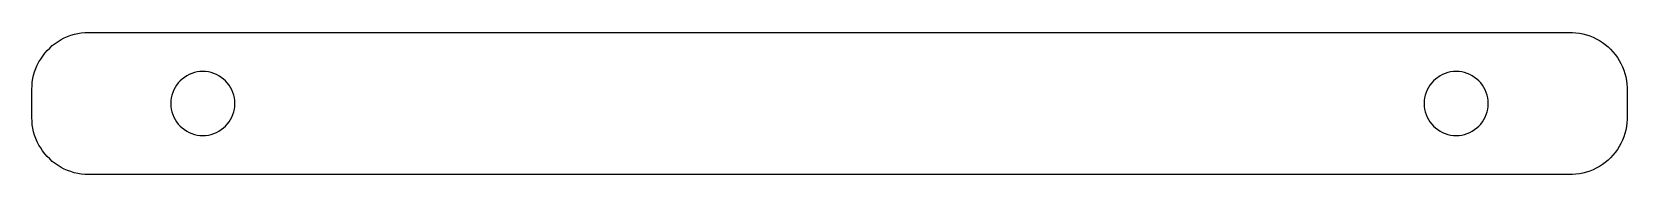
# Model space of a CAD drawing. Header units: millimetres. Extents: x -56 to 56, y -5 to 5.
import ezdxf

# ---------------------------------------------------------------- set-up
doc = ezdxf.new("R2010")
doc.units = ezdxf.units.MM
doc.layers.add('CUT_OUTLINE', color=7, linetype='Continuous')

msp = doc.modelspace()

# ---------------------------------------------------------------- linework, layer by layer
at = {"layer": 'CUT_OUTLINE'}
for points in [[(-56, 1), (-55.99, 1.25), (-55.97, 1.5), (-55.93, 1.75), (-55.88, 1.99), (-55.81, 2.23), (-55.72, 2.46), (-55.62, 2.69), (-55.51, 2.92), (-55.38, 3.13), (-55.24, 3.34), (-55.09, 3.54), (-54.93, 3.73), (-54.75, 3.9), (-54.57, 4.07), (-54.37, 4.22), (-54.16, 4.36), (-53.95, 4.49), (-53.73, 4.61), (-53.5, 4.71), (-53.26, 4.8), (-53.02, 4.87), (-52.78, 4.92), (-52.53, 4.96), (-52.29, 4.99), (-52.04, 5), (-51.79, 5), (-51.54, 5), (-51.29, 5), (-51.04, 5), (-50.79, 5), (-50.54, 5), (-50.29, 5), (-50.04, 5), (-49.79, 5), (-49.54, 5), (-49.29, 5), (-49.04, 5), (-48.79, 5), (-48.54, 5), (-48.29, 5), (-48.04, 5), (-47.79, 5), (-47.54, 5), (-47.29, 5), (-47.04, 5), (-46.79, 5), (-46.54, 5), (-46.29, 5), (-46.04, 5), (-45.79, 5), (-45.54, 5), (-45.29, 5), (-45.04, 5), (-44.79, 5), (-44.54, 5), (-44.29, 5), (-44.04, 5), (-43.79, 5), (-43.54, 5), (-43.29, 5), (-43.04, 5), (-42.79, 5), (-42.54, 5), (-42.29, 5), (-42.04, 5), (-41.79, 5), (-41.54, 5), (-41.29, 5), (-41.04, 5), (-40.79, 5), (-40.54, 5), (-40.29, 5), (-40.04, 5), (-39.79, 5), (-39.54, 5), (-39.29, 5), (-39.04, 5), (-38.79, 5), (-38.54, 5), (-38.29, 5), (-38.04, 5), (-37.79, 5), (-37.54, 5), (-37.29, 5), (-37.04, 5), (-36.79, 5), (-36.54, 5), (-36.29, 5), (-36.04, 5), (-35.79, 5), (-35.54, 5), (-35.29, 5), (-35.04, 5), (-34.79, 5), (-34.54, 5), (-34.3, 5), (-34.05, 5), (-33.8, 5), (-33.55, 5), (-33.3, 5), (-33.05, 5), (-32.8, 5), (-32.55, 5), (-32.3, 5), (-32.05, 5), (-31.8, 5), (-31.55, 5), (-31.3, 5), (-31.05, 5), (-30.8, 5), (-30.55, 5), (-30.3, 5), (-30.05, 5), (-29.8, 5), (-29.55, 5), (-29.3, 5), (-29.05, 5), (-28.8, 5), (-28.55, 5), (-28.3, 5), (-28.05, 5), (-27.8, 5), (-27.55, 5), (-27.3, 5), (-27.05, 5), (-26.8, 5), (-26.55, 5), (-26.3, 5), (-26.05, 5), (-25.8, 5), (-25.55, 5), (-25.3, 5), (-25.05, 5), (-24.8, 5), (-24.55, 5), (-24.3, 5), (-24.05, 5), (-23.8, 5), (-23.55, 5), (-23.3, 5), (-23.05, 5), (-22.8, 5), (-22.55, 5), (-22.3, 5), (-22.05, 5), (-21.8, 5), (-21.55, 5), (-21.3, 5), (-21.05, 5), (-20.8, 5), (-20.55, 5), (-20.3, 5), (-20.05, 5), (-19.8, 5), (-19.55, 5), (-19.3, 5), (-19.05, 5), (-18.8, 5), (-18.55, 5), (-18.3, 5), (-18.05, 5), (-17.8, 5), (-17.55, 5), (-17.3, 5), (-17.05, 5), (-16.8, 5), (-16.55, 5), (-16.3, 5), (-16.05, 5), (-15.8, 5), (-15.55, 5), (-15.3, 5), (-15.05, 5), (-14.8, 5), (-14.55, 5), (-14.3, 5), (-14.06, 5), (-13.81, 5), (-13.56, 5), (-13.31, 5), (-13.06, 5), (-12.81, 5), (-12.56, 5), (-12.31, 5), (-12.06, 5), (-11.81, 5), (-11.56, 5), (-11.31, 5), (-11.06, 5), (-10.81, 5), (-10.56, 5), (-10.31, 5), (-10.06, 5), (-9.81, 5), (-9.56, 5), (-9.31, 5), (-9.06, 5), (-8.81, 5), (-8.56, 5), (-8.31, 5), (-8.06, 5), (-7.81, 5), (-7.56, 5), (-7.31, 5), (-7.06, 5), (-6.81, 5), (-6.56, 5), (-6.31, 5), (-6.06, 5), (-5.81, 5), (-5.56, 5), (-5.31, 5), (-5.06, 5), (-4.81, 5), (-4.56, 5), (-4.31, 5), (-4.06, 5), (-3.81, 5), (-3.56, 5), (-3.31, 5), (-3.06, 5), (-2.81, 5), (-2.56, 5), (-2.31, 5), (-2.06, 5), (-1.81, 5), (-1.56, 5), (-1.31, 5), (-1.06, 5), (-0.81, 5), (-0.56, 5), (-0.31, 5), (-0.06, 5), (0.19, 5), (0.44, 5), (0.69, 5), (0.94, 5), (1.19, 5), (1.44, 5), (1.69, 5), (1.94, 5), (2.19, 5), (2.44, 5), (2.69, 5), (2.94, 5), (3.19, 5), (3.44, 5), (3.69, 5), (3.94, 5), (4.19, 5), (4.44, 5), (4.69, 5), (4.94, 5), (5.19, 5), (5.44, 5), (5.69, 5), (5.94, 5), (6.18, 5), (6.43, 5), (6.68, 5), (6.93, 5), (7.18, 5), (7.43, 5), (7.68, 5), (7.93, 5), (8.18, 5), (8.43, 5), (8.68, 5), (8.93, 5), (9.18, 5), (9.43, 5), (9.68, 5), (9.93, 5), (10.18, 5), (10.43, 5), (10.68, 5), (10.93, 5), (11.18, 5), (11.43, 5), (11.68, 5), (11.93, 5), (12.18, 5), (12.43, 5), (12.68, 5), (12.93, 5), (13.18, 5), (13.43, 5), (13.68, 5), (13.93, 5), (14.18, 5), (14.43, 5), (14.68, 5), (14.93, 5), (15.18, 5), (15.43, 5), (15.68, 5), (15.93, 5), (16.18, 5), (16.43, 5), (16.68, 5), (16.93, 5), (17.18, 5), (17.43, 5), (17.68, 5), (17.93, 5), (18.18, 5), (18.43, 5), (18.68, 5), (18.93, 5), (19.18, 5), (19.43, 5), (19.68, 5), (19.93, 5), (20.18, 5), (20.43, 5), (20.68, 5), (20.93, 5), (21.18, 5), (21.43, 5), (21.68, 5), (21.93, 5), (22.18, 5), (22.43, 5), (22.68, 5), (22.93, 5), (23.18, 5), (23.43, 5), (23.68, 5), (23.93, 5), (24.18, 5), (24.43, 5), (24.68, 5), (24.93, 5), (25.18, 5), (25.43, 5), (25.68, 5), (25.93, 5), (26.18, 5), (26.42, 5), (26.67, 5), (26.92, 5), (27.17, 5), (27.42, 5), (27.67, 5), (27.92, 5), (28.17, 5), (28.42, 5), (28.67, 5), (28.92, 5), (29.17, 5), (29.42, 5), (29.67, 5), (29.92, 5), (30.17, 5), (30.42, 5), (30.67, 5), (30.92, 5), (31.17, 5), (31.42, 5), (31.67, 5), (31.92, 5), (32.17, 5), (32.42, 5), (32.67, 5), (32.92, 5), (33.17, 5), (33.42, 5), (33.67, 5), (33.92, 5), (34.17, 5), (34.42, 5), (34.67, 5), (34.92, 5), (35.17, 5), (35.42, 5), (35.67, 5), (35.92, 5), (36.17, 5), (36.42, 5), (36.67, 5), (36.92, 5), (37.17, 5), (37.42, 5), (37.67, 5), (37.92, 5), (38.17, 5), (38.42, 5), (38.67, 5), (38.92, 5), (39.17, 5), (39.42, 5), (39.67, 5), (39.92, 5), (40.17, 5), (40.42, 5), (40.67, 5), (40.92, 5), (41.17, 5), (41.42, 5), (41.67, 5), (41.92, 5), (42.17, 5), (42.42, 5), (42.67, 5), (42.92, 5), (43.17, 5), (43.42, 5), (43.67, 5), (43.92, 5), (44.17, 5), (44.42, 5), (44.67, 5), (44.92, 5), (45.17, 5), (45.42, 5), (45.67, 5), (45.92, 5), (46.17, 5), (46.42, 5), (46.66, 5), (46.91, 5), (47.16, 5), (47.41, 5), (47.66, 5), (47.91, 5), (48.16, 5), (48.41, 5), (48.66, 5), (48.91, 5), (49.16, 5), (49.41, 5), (49.66, 5), (49.91, 5), (50.16, 5), (50.41, 5), (50.66, 5), (50.91, 5), (51.16, 5), (51.41, 5), (51.66, 5), (51.91, 5), (52.16, 5), (52.41, 4.98), (52.66, 4.95), (52.9, 4.9), (53.15, 4.83), (53.38, 4.75), (53.61, 4.66), (53.84, 4.55), (54.06, 4.43), (54.27, 4.3), (54.47, 4.15), (54.66, 3.99), (54.84, 3.81), (55.01, 3.63), (55.17, 3.44), (55.32, 3.24), (55.45, 3.02), (55.57, 2.81), (55.68, 2.58), (55.77, 2.35), (55.84, 2.11), (55.9, 1.87), (55.95, 1.62), (55.98, 1.37), (56, 1.12), (56, 0.87), (56, 0.62), (56, 0.37), (56, 0.12), (56, -0.13), (56, -0.38), (56, -0.63), (56, -0.88), (56, -1.13), (55.98, -1.37), (55.95, -1.62), (55.9, -1.87), (55.84, -2.11), (55.77, -2.35), (55.67, -2.58), (55.57, -2.81), (55.45, -3.03), (55.32, -3.24), (55.17, -3.44), (55.01, -3.63), (54.84, -3.82), (54.66, -3.99), (54.47, -4.15), (54.27, -4.3), (54.06, -4.43), (53.84, -4.55), (53.61, -4.66), (53.38, -4.75), (53.14, -4.83), (52.9, -4.9), (52.66, -4.95), (52.41, -4.98), (52.16, -5), (51.91, -5), (51.66, -5), (51.41, -5), (51.16, -5), (50.91, -5), (50.66, -5), (50.41, -5), (50.16, -5), (49.91, -5), (49.66, -5), (49.41, -5), (49.16, -5), (48.91, -5), (48.66, -5), (48.41, -5), (48.16, -5), (47.91, -5), (47.66, -5), (47.41, -5), (47.16, -5), (46.91, -5), (46.66, -5), (46.41, -5), (46.16, -5), (45.91, -5), (45.66, -5), (45.41, -5), (45.16, -5), (44.91, -5), (44.66, -5), (44.42, -5), (44.17, -5), (43.92, -5), (43.67, -5), (43.42, -5), (43.17, -5), (42.92, -5), (42.67, -5), (42.42, -5), (42.17, -5), (41.92, -5), (41.67, -5), (41.42, -5), (41.17, -5), (40.92, -5), (40.67, -5), (40.42, -5), (40.17, -5), (39.92, -5), (39.67, -5), (39.42, -5), (39.17, -5), (38.92, -5), (38.67, -5), (38.42, -5), (38.17, -5), (37.92, -5), (37.67, -5), (37.42, -5), (37.17, -5), (36.92, -5), (36.67, -5), (36.42, -5), (36.17, -5), (35.92, -5), (35.67, -5), (35.42, -5), (35.17, -5), (34.92, -5), (34.67, -5), (34.42, -5), (34.17, -5), (33.92, -5), (33.67, -5), (33.42, -5), (33.17, -5), (32.92, -5), (32.67, -5), (32.42, -5), (32.17, -5), (31.92, -5), (31.67, -5), (31.42, -5), (31.17, -5), (30.92, -5), (30.67, -5), (30.42, -5), (30.17, -5), (29.92, -5), (29.67, -5), (29.42, -5), (29.17, -5), (28.92, -5), (28.67, -5), (28.42, -5), (28.17, -5), (27.92, -5), (27.67, -5), (27.42, -5), (27.17, -5), (26.92, -5), (26.67, -5), (26.42, -5), (26.17, -5), (25.92, -5), (25.67, -5), (25.42, -5), (25.17, -5), (24.92, -5), (24.67, -5), (24.42, -5), (24.18, -5), (23.93, -5), (23.68, -5), (23.43, -5), (23.18, -5), (22.93, -5), (22.68, -5), (22.43, -5), (22.18, -5), (21.93, -5), (21.68, -5), (21.43, -5), (21.18, -5), (20.93, -5), (20.68, -5), (20.43, -5), (20.18, -5), (19.93, -5), (19.68, -5), (19.43, -5), (19.18, -5), (18.93, -5), (18.68, -5), (18.43, -5), (18.18, -5), (17.93, -5), (17.68, -5), (17.43, -5), (17.18, -5), (16.93, -5), (16.68, -5), (16.43, -5), (16.18, -5), (15.93, -5), (15.68, -5), (15.43, -5), (15.18, -5), (14.93, -5), (14.68, -5), (14.43, -5), (14.18, -5), (13.93, -5), (13.68, -5), (13.43, -5), (13.18, -5), (12.93, -5), (12.68, -5), (12.43, -5), (12.18, -5), (11.93, -5), (11.68, -5), (11.43, -5), (11.18, -5), (10.93, -5), (10.68, -5), (10.43, -5), (10.18, -5), (9.93, -5), (9.68, -5), (9.43, -5), (9.18, -5), (8.93, -5), (8.68, -5), (8.43, -5), (8.18, -5), (7.93, -5), (7.68, -5), (7.43, -5), (7.18, -5), (6.93, -5), (6.68, -5), (6.43, -5), (6.18, -5), (5.93, -5), (5.68, -5), (5.43, -5), (5.18, -5), (4.93, -5), (4.68, -5), (4.43, -5), (4.18, -5), (3.94, -5), (3.69, -5), (3.44, -5), (3.19, -5), (2.94, -5), (2.69, -5), (2.44, -5), (2.19, -5), (1.94, -5), (1.69, -5), (1.44, -5), (1.19, -5), (0.94, -5), (0.69, -5), (0.44, -5), (0.19, -5), (-0.06, -5), (-0.31, -5), (-0.56, -5), (-0.81, -5), (-1.06, -5), (-1.31, -5), (-1.56, -5), (-1.81, -5), (-2.06, -5), (-2.31, -5), (-2.56, -5), (-2.81, -5), (-3.06, -5), (-3.31, -5), (-3.56, -5), (-3.81, -5), (-4.06, -5), (-4.31, -5), (-4.56, -5), (-4.81, -5), (-5.06, -5), (-5.31, -5), (-5.56, -5), (-5.81, -5), (-6.06, -5), (-6.31, -5), (-6.56, -5), (-6.81, -5), (-7.06, -5), (-7.31, -5), (-7.56, -5), (-7.81, -5), (-8.06, -5), (-8.31, -5), (-8.56, -5), (-8.81, -5), (-9.06, -5), (-9.31, -5), (-9.56, -5), (-9.81, -5), (-10.06, -5), (-10.31, -5), (-10.56, -5), (-10.81, -5), (-11.06, -5), (-11.31, -5), (-11.56, -5), (-11.81, -5), (-12.06, -5), (-12.31, -5), (-12.56, -5), (-12.81, -5), (-13.06, -5), (-13.31, -5), (-13.56, -5), (-13.81, -5), (-14.06, -5), (-14.31, -5), (-14.56, -5), (-14.81, -5), (-15.06, -5), (-15.31, -5), (-15.56, -5), (-15.81, -5), (-16.06, -5), (-16.3, -5), (-16.55, -5), (-16.8, -5), (-17.05, -5), (-17.3, -5), (-17.55, -5), (-17.8, -5), (-18.05, -5), (-18.3, -5), (-18.55, -5), (-18.8, -5), (-19.05, -5), (-19.3, -5), (-19.55, -5), (-19.8, -5), (-20.05, -5), (-20.3, -5), (-20.55, -5), (-20.8, -5), (-21.05, -5), (-21.3, -5), (-21.55, -5), (-21.8, -5), (-22.05, -5), (-22.3, -5), (-22.55, -5), (-22.8, -5), (-23.05, -5), (-23.3, -5), (-23.55, -5), (-23.8, -5), (-24.05, -5), (-24.3, -5), (-24.55, -5), (-24.8, -5), (-25.05, -5), (-25.3, -5), (-25.55, -5), (-25.8, -5), (-26.05, -5), (-26.3, -5), (-26.55, -5), (-26.8, -5), (-27.05, -5), (-27.3, -5), (-27.55, -5), (-27.8, -5), (-28.05, -5), (-28.3, -5), (-28.55, -5), (-28.8, -5), (-29.05, -5), (-29.3, -5), (-29.55, -5), (-29.8, -5), (-30.05, -5), (-30.3, -5), (-30.55, -5), (-30.8, -5), (-31.05, -5), (-31.3, -5), (-31.55, -5), (-31.8, -5), (-32.05, -5), (-32.3, -5), (-32.55, -5), (-32.8, -5), (-33.05, -5), (-33.3, -5), (-33.55, -5), (-33.8, -5), (-34.05, -5), (-34.3, -5), (-34.55, -5), (-34.8, -5), (-35.05, -5), (-35.3, -5), (-35.55, -5), (-35.8, -5), (-36.05, -5), (-36.3, -5), (-36.54, -5), (-36.79, -5), (-37.04, -5), (-37.29, -5), (-37.54, -5), (-37.79, -5), (-38.04, -5), (-38.29, -5), (-38.54, -5), (-38.79, -5), (-39.04, -5), (-39.29, -5), (-39.54, -5), (-39.79, -5), (-40.04, -5), (-40.29, -5), (-40.54, -5), (-40.79, -5), (-41.04, -5), (-41.29, -5), (-41.54, -5), (-41.79, -5), (-42.04, -5), (-42.29, -5), (-42.54, -5), (-42.79, -5), (-43.04, -5), (-43.29, -5), (-43.54, -5), (-43.79, -5), (-44.04, -5), (-44.29, -5), (-44.54, -5), (-44.79, -5), (-45.04, -5), (-45.29, -5), (-45.54, -5), (-45.79, -5), (-46.04, -5), (-46.29, -5), (-46.54, -5), (-46.79, -5), (-47.04, -5), (-47.29, -5), (-47.54, -5), (-47.79, -5), (-48.04, -5), (-48.29, -5), (-48.54, -5), (-48.79, -5), (-49.04, -5), (-49.29, -5), (-49.54, -5), (-49.79, -5), (-50.04, -5), (-50.29, -5), (-50.54, -5), (-50.79, -5), (-51.04, -5), (-51.29, -5), (-51.54, -5), (-51.79, -5), (-52.04, -5), (-52.29, -4.99), (-52.54, -4.96), (-52.78, -4.92), (-53.03, -4.87), (-53.26, -4.79), (-53.5, -4.71), (-53.73, -4.61), (-53.95, -4.49), (-54.16, -4.36), (-54.37, -4.22), (-54.57, -4.07), (-54.75, -3.9), (-54.93, -3.72), (-55.09, -3.54), (-55.25, -3.34), (-55.38, -3.13), (-55.51, -2.92), (-55.62, -2.69), (-55.72, -2.46), (-55.81, -2.23), (-55.88, -1.99), (-55.93, -1.74), (-55.97, -1.5), (-55.99, -1.25), (-56, -1), (-56, -0.75), (-56, -0.5), (-56, -0.25), (-56, 0), (-56, 0.25), (-56, 0.5), (-56, 0.75)], [(-41.75, 0), (-41.76, 0.2), (-41.78, 0.39), (-41.83, 0.58), (-41.89, 0.77), (-41.96, 0.95), (-42.05, 1.12), (-42.16, 1.29), (-42.28, 1.45), (-42.41, 1.59), (-42.55, 1.72), (-42.71, 1.84), (-42.87, 1.95), (-43.05, 2.04), (-43.23, 2.11), (-43.42, 2.17), (-43.61, 2.22), (-43.8, 2.24), (-44, 2.25), (-44.2, 2.24), (-44.39, 2.22), (-44.58, 2.17), (-44.77, 2.11), (-44.95, 2.04), (-45.12, 1.95), (-45.29, 1.84), (-45.45, 1.72), (-45.59, 1.59), (-45.72, 1.45), (-45.84, 1.29), (-45.95, 1.12), (-46.04, 0.95), (-46.11, 0.77), (-46.17, 0.58), (-46.22, 0.39), (-46.24, 0.2), (-46.25, 0), (-46.24, -0.2), (-46.22, -0.39), (-46.17, -0.58), (-46.11, -0.77), (-46.04, -0.95), (-45.95, -1.13), (-45.84, -1.29), (-45.72, -1.45), (-45.59, -1.59), (-45.45, -1.72), (-45.29, -1.84), (-45.12, -1.95), (-44.95, -2.04), (-44.77, -2.11), (-44.58, -2.17), (-44.39, -2.22), (-44.2, -2.24), (-44, -2.25), (-43.8, -2.24), (-43.61, -2.22), (-43.42, -2.17), (-43.23, -2.11), (-43.05, -2.04), (-42.87, -1.95), (-42.71, -1.84), (-42.55, -1.72), (-42.41, -1.59), (-42.28, -1.45), (-42.16, -1.29), (-42.05, -1.13), (-41.96, -0.95), (-41.89, -0.77), (-41.83, -0.58), (-41.78, -0.39), (-41.76, -0.2)], [(46.25, 0), (46.24, 0.2), (46.22, 0.39), (46.17, 0.58), (46.11, 0.77), (46.04, 0.95), (45.95, 1.12), (45.84, 1.29), (45.72, 1.45), (45.59, 1.59), (45.45, 1.72), (45.29, 1.84), (45.13, 1.95), (44.95, 2.04), (44.77, 2.11), (44.58, 2.17), (44.39, 2.22), (44.2, 2.24), (44, 2.25), (43.8, 2.24), (43.61, 2.22), (43.42, 2.17), (43.23, 2.11), (43.05, 2.04), (42.88, 1.95), (42.71, 1.84), (42.55, 1.72), (42.41, 1.59), (42.28, 1.45), (42.16, 1.29), (42.05, 1.12), (41.96, 0.95), (41.89, 0.77), (41.83, 0.58), (41.78, 0.39), (41.76, 0.2), (41.75, 0), (41.76, -0.2), (41.78, -0.39), (41.83, -0.58), (41.89, -0.77), (41.96, -0.95), (42.05, -1.13), (42.16, -1.29), (42.28, -1.45), (42.41, -1.59), (42.55, -1.72), (42.71, -1.84), (42.88, -1.95), (43.05, -2.04), (43.23, -2.11), (43.42, -2.17), (43.61, -2.22), (43.8, -2.24), (44, -2.25), (44.2, -2.24), (44.39, -2.22), (44.58, -2.17), (44.77, -2.11), (44.95, -2.04), (45.13, -1.95), (45.29, -1.84), (45.45, -1.72), (45.59, -1.59), (45.72, -1.45), (45.84, -1.29), (45.95, -1.13), (46.04, -0.95), (46.11, -0.77), (46.17, -0.58), (46.22, -0.39), (46.24, -0.2)]]:
    msp.add_lwpolyline(points, close=True, dxfattribs=at)

doc.saveas('drawing.dxf')
